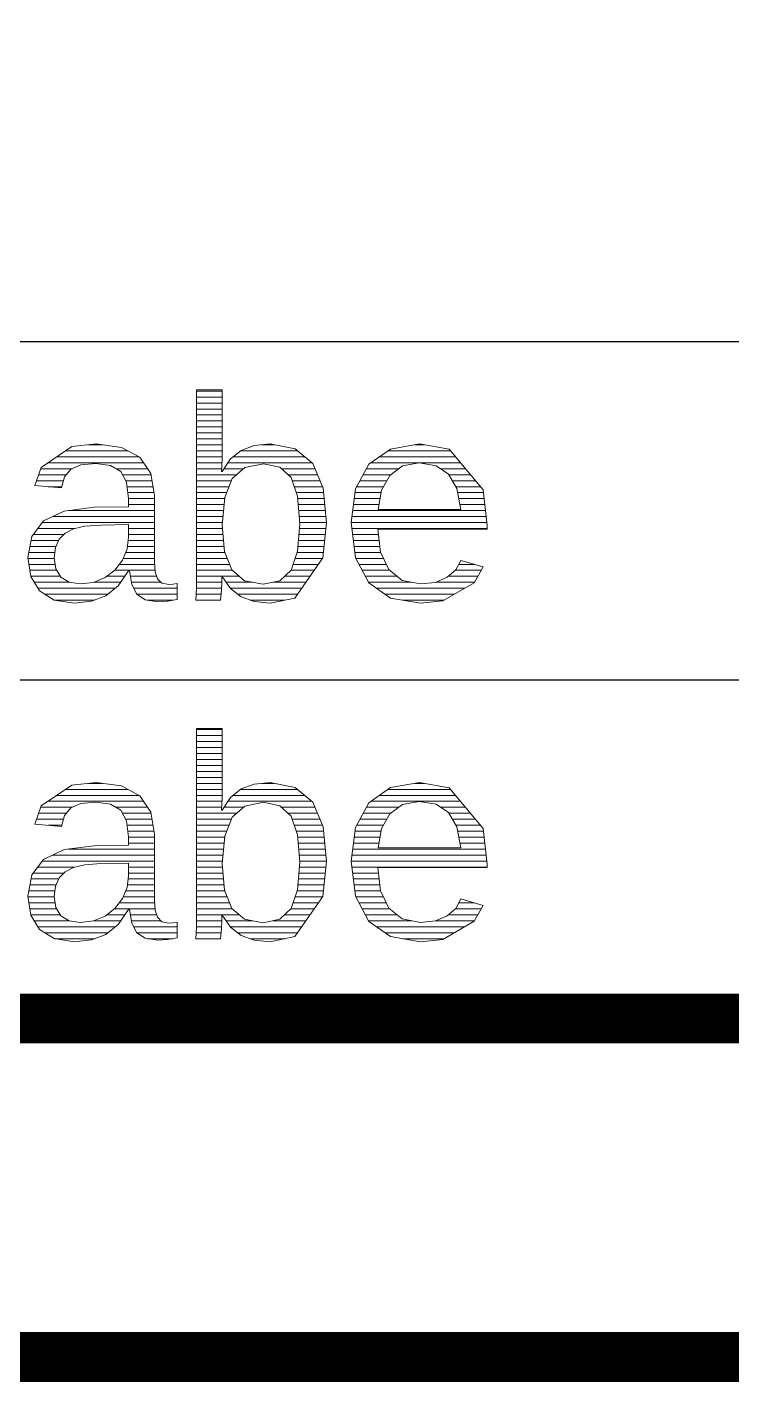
# Model space of a CAD drawing. Header units: millimetres. Extents: x 20 to 410, y 10 to 287.
# Drawn here: x 69.44 to 76.51, y 9.75 to 23.36 of the extents above; entities that cross this region are included whole.
import ezdxf

# ---------------------------------------------------------------- set-up
doc = ezdxf.new("R2010")
doc.units = ezdxf.units.MM
for name, color, linetype, lineweight in [('DUENN', 7, 'Continuous', 25), ('KANTEN', 7, 'Continuous', 50), ('TEXT', 7, 'Continuous', 13)]:
    doc.layers.add(name, color=color, linetype=linetype, lineweight=lineweight)

msp = doc.modelspace()

# ---------------------------------------------------------------- linework, layer by layer
at = {"layer": 'DUENN', "lineweight": 25}
for points in [[(20, 20.2), (200, 20.2)], [(20, 16.8), (200, 16.8)]]:
    msp.add_lwpolyline(points, dxfattribs=at)
at = {"layer": 'KANTEN', "lineweight": 50, "const_width": 0.5}
for points in [[(20, 10), (410, 10), (410, 287), (20, 287)], [(20, 10), (200, 10), (200, 61), (20, 61)]]:
    msp.add_lwpolyline(points, close=True, dxfattribs=at)
msp.add_lwpolyline([(20, 13.4), (200, 13.4)], dxfattribs=at)
at = {"layer": 'TEXT', "lineweight": 13}
for p, q in [((71.139, 19.701), (71.396, 19.701)), ((71.139, 19.641), (71.396, 19.641)), ((71.139, 19.581), (71.396, 19.581)), ((71.139, 19.521), (71.396, 19.521)), ((71.139, 19.461), (71.396, 19.461)), ((71.139, 19.401), (71.396, 19.401)), ((71.139, 19.341), (71.396, 19.341)), ((71.139, 19.281), (71.396, 19.281)), ((71.139, 19.221), (71.396, 19.221)), ((69.823, 19.101), (70.45, 19.101)), ((70.053, 19.161), (70.194, 19.161)), ((71.139, 19.161), (71.396, 19.161)), ((71.139, 19.101), (71.396, 19.101)), ((71.58, 19.101), (72.152, 19.101)), ((71.794, 19.161), (71.918, 19.161)), ((73.06, 19.101), (73.689, 19.101)), ((73.33, 19.161), (73.426, 19.161)), ((69.572, 18.921), (69.888, 18.921)), ((69.645, 18.981), (70.605, 18.981)), ((69.734, 19.041), (70.559, 19.041)), ((70.329, 18.921), (70.646, 18.921)), ((71.139, 19.041), (71.395, 19.041)), ((71.139, 18.981), (71.393, 18.981)), ((71.139, 18.921), (71.391, 18.921)), ((71.414, 18.921), (71.608, 18.921)), ((71.453, 18.981), (72.295, 18.981)), ((71.505, 19.041), (72.223, 19.041)), ((71.992, 18.921), (72.327, 18.921)), ((72.844, 18.921), (73.169, 18.921)), ((72.89, 18.981), (73.789, 18.981)), ((72.975, 19.041), (73.739, 19.041)), ((73.59, 18.921), (73.839, 18.921)), ((69.53, 18.801), (69.801, 18.801)), ((69.551, 18.861), (69.83, 18.861)), ((70.394, 18.861), (70.68, 18.861)), ((70.427, 18.801), (70.69, 18.801)), ((71.139, 18.861), (71.539, 18.861)), ((71.139, 18.801), (71.486, 18.801)), ((72.056, 18.861), (72.352, 18.861)), ((72.098, 18.801), (72.377, 18.801)), ((72.779, 18.801), (73.048, 18.801)), ((72.811, 18.861), (73.087, 18.861)), ((73.673, 18.861), (73.889, 18.861)), ((73.707, 18.801), (73.938, 18.801)), ((69.648, 18.741), (69.784, 18.741)), ((70.442, 18.741), (70.7, 18.741)), ((70.449, 18.681), (70.71, 18.681)), ((71.139, 18.741), (71.463, 18.741)), ((71.139, 18.681), (71.44, 18.681)), ((72.119, 18.741), (72.402, 18.741)), ((72.14, 18.681), (72.413, 18.681)), ((72.729, 18.681), (72.99, 18.681)), ((72.746, 18.741), (73.014, 18.741)), ((73.741, 18.741), (73.988, 18.741)), ((73.759, 18.681), (74.018, 18.681)), ((70.456, 18.621), (70.715, 18.621)), ((70.456, 18.561), (70.715, 18.561)), ((71.139, 18.621), (71.42, 18.621)), ((71.139, 18.561), (71.415, 18.561)), ((72.154, 18.621), (72.419, 18.621)), ((72.159, 18.561), (72.425, 18.561)), ((72.713, 18.561), (72.969, 18.561)), ((72.721, 18.621), (72.98, 18.621)), ((73.771, 18.621), (74.025, 18.621)), ((73.783, 18.561), (74.033, 18.561)), ((69.59, 18.381), (70.715, 18.381)), ((69.694, 18.441), (70.715, 18.441)), ((69.852, 18.501), (70.715, 18.501)), ((71.139, 18.501), (71.409, 18.501)), ((71.139, 18.441), (71.404, 18.441)), ((71.139, 18.381), (71.399, 18.381)), ((72.163, 18.501), (72.431, 18.501)), ((72.168, 18.441), (72.437, 18.441)), ((72.173, 18.381), (72.442, 18.381)), ((72.689, 18.381), (74.054, 18.381)), ((72.697, 18.441), (74.047, 18.441)), ((72.705, 18.501), (74.04, 18.501)), ((69.499, 18.261), (69.806, 18.261)), ((69.545, 18.321), (69.917, 18.321)), ((70.456, 18.321), (70.715, 18.321)), ((70.456, 18.261), (70.715, 18.261)), ((71.139, 18.321), (71.399, 18.321)), ((71.139, 18.261), (71.404, 18.261)), ((72.165, 18.261), (72.431, 18.261)), ((72.17, 18.321), (72.437, 18.321)), ((72.696, 18.321), (74.057, 18.321)), ((72.704, 18.261), (72.965, 18.261)), ((69.466, 18.141), (69.726, 18.141)), ((69.477, 18.201), (69.753, 18.201)), ((70.444, 18.141), (70.715, 18.141)), ((70.452, 18.201), (70.715, 18.201)), ((71.139, 18.201), (71.41, 18.201)), ((71.139, 18.141), (71.415, 18.141)), ((72.156, 18.141), (72.419, 18.141)), ((72.16, 18.201), (72.425, 18.201)), ((72.712, 18.201), (72.972, 18.201)), ((72.719, 18.141), (72.979, 18.141)), ((69.446, 18.021), (69.709, 18.021)), ((69.455, 18.081), (69.715, 18.081)), ((69.456, 17.961), (69.718, 17.961)), ((70.361, 17.961), (70.717, 17.961)), ((70.4, 18.021), (70.715, 18.021)), ((70.425, 18.081), (70.715, 18.081)), ((71.139, 18.081), (71.424, 18.081)), ((71.139, 18.021), (71.447, 18.021)), ((71.139, 17.961), (71.471, 17.961)), ((72.107, 17.961), (72.363, 17.961)), ((72.128, 18.021), (72.405, 18.021)), ((72.148, 18.081), (72.413, 18.081)), ((72.727, 18.081), (72.986, 18.081)), ((72.737, 18.021), (73.014, 18.021)), ((72.769, 17.961), (73.042, 17.961)), ((73.77, 17.961), (73.928, 17.961)), ((69.465, 17.901), (69.733, 17.901)), ((69.474, 17.841), (69.77, 17.841)), ((70.237, 17.841), (70.419, 17.841)), ((70.315, 17.901), (70.722, 17.901)), ((70.473, 17.841), (70.737, 17.841)), ((71.139, 17.901), (71.497, 17.901)), ((71.139, 17.841), (71.568, 17.841)), ((72.021, 17.841), (72.278, 17.841)), ((72.085, 17.901), (72.321, 17.901)), ((72.801, 17.901), (73.076, 17.901)), ((72.833, 17.841), (73.151, 17.841)), ((73.667, 17.841), (73.962, 17.841)), ((73.734, 17.901), (73.996, 17.901)), ((69.509, 17.781), (69.857, 17.781)), ((69.545, 17.721), (70.322, 17.721)), ((70.106, 17.781), (70.376, 17.781)), ((70.483, 17.781), (70.78, 17.781)), ((70.506, 17.721), (70.943, 17.721)), ((71.137, 17.721), (71.388, 17.721)), ((71.138, 17.781), (71.392, 17.781)), ((71.436, 17.781), (71.701, 17.781)), ((71.477, 17.721), (72.194, 17.721)), ((71.903, 17.781), (72.236, 17.781)), ((72.864, 17.781), (73.297, 17.781)), ((72.945, 17.721), (73.83, 17.721)), ((73.54, 17.781), (73.928, 17.781)), ((69.613, 17.661), (70.248, 17.661)), ((69.712, 17.601), (70.114, 17.601)), ((70.538, 17.661), (70.943, 17.661)), ((70.644, 17.601), (70.901, 17.601)), ((71.131, 17.601), (71.379, 17.601)), ((71.134, 17.661), (71.384, 17.661)), ((71.551, 17.661), (72.152, 17.661)), ((71.677, 17.601), (72.024, 17.601)), ((73.031, 17.661), (73.727, 17.661)), ((73.211, 17.601), (73.623, 17.601)), ((71.139, 16.301), (71.396, 16.301)), ((71.139, 16.241), (71.396, 16.241)), ((71.139, 16.181), (71.396, 16.181)), ((71.139, 16.121), (71.396, 16.121)), ((71.139, 16.061), (71.396, 16.061)), ((71.139, 16.001), (71.396, 16.001)), ((71.139, 15.941), (71.396, 15.941)), ((71.139, 15.881), (71.396, 15.881)), ((71.139, 15.821), (71.396, 15.821)), ((69.823, 15.701), (70.45, 15.701)), ((70.053, 15.761), (70.194, 15.761)), ((71.139, 15.761), (71.396, 15.761)), ((71.139, 15.701), (71.396, 15.701)), ((71.58, 15.701), (72.152, 15.701)), ((71.794, 15.761), (71.918, 15.761)), ((73.06, 15.701), (73.689, 15.701)), ((73.33, 15.761), (73.426, 15.761)), ((69.572, 15.521), (69.888, 15.521)), ((69.645, 15.581), (70.605, 15.581)), ((69.734, 15.641), (70.559, 15.641)), ((70.329, 15.521), (70.646, 15.521)), ((71.139, 15.641), (71.395, 15.641)), ((71.139, 15.581), (71.393, 15.581)), ((71.139, 15.521), (71.391, 15.521)), ((71.414, 15.521), (71.608, 15.521)), ((71.453, 15.581), (72.295, 15.581)), ((71.505, 15.641), (72.223, 15.641)), ((71.992, 15.521), (72.327, 15.521)), ((72.844, 15.521), (73.169, 15.521)), ((72.89, 15.581), (73.789, 15.581)), ((72.975, 15.641), (73.739, 15.641)), ((73.59, 15.521), (73.839, 15.521)), ((69.53, 15.401), (69.801, 15.401)), ((69.551, 15.461), (69.83, 15.461)), ((70.394, 15.461), (70.68, 15.461)), ((70.427, 15.401), (70.69, 15.401)), ((71.139, 15.461), (71.539, 15.461)), ((71.139, 15.401), (71.486, 15.401)), ((72.056, 15.461), (72.352, 15.461)), ((72.098, 15.401), (72.377, 15.401)), ((72.779, 15.401), (73.048, 15.401)), ((72.811, 15.461), (73.087, 15.461)), ((73.673, 15.461), (73.889, 15.461)), ((73.707, 15.401), (73.938, 15.401)), ((69.648, 15.341), (69.784, 15.341)), ((70.442, 15.341), (70.7, 15.341)), ((70.449, 15.281), (70.71, 15.281)), ((71.139, 15.341), (71.463, 15.341)), ((71.139, 15.281), (71.44, 15.281)), ((72.119, 15.341), (72.402, 15.341)), ((72.14, 15.281), (72.413, 15.281)), ((72.729, 15.281), (72.99, 15.281)), ((72.746, 15.341), (73.014, 15.341)), ((73.741, 15.341), (73.988, 15.341)), ((73.759, 15.281), (74.018, 15.281)), ((70.456, 15.221), (70.715, 15.221)), ((70.456, 15.161), (70.715, 15.161)), ((71.139, 15.221), (71.42, 15.221)), ((71.139, 15.161), (71.415, 15.161)), ((72.154, 15.221), (72.419, 15.221)), ((72.159, 15.161), (72.425, 15.161)), ((72.713, 15.161), (72.969, 15.161)), ((72.721, 15.221), (72.98, 15.221)), ((73.771, 15.221), (74.025, 15.221)), ((73.783, 15.161), (74.033, 15.161)), ((69.59, 14.981), (70.715, 14.981)), ((69.694, 15.041), (70.715, 15.041)), ((69.852, 15.101), (70.715, 15.101)), ((71.139, 15.101), (71.409, 15.101)), ((71.139, 15.041), (71.404, 15.041)), ((71.139, 14.981), (71.399, 14.981)), ((72.163, 15.101), (72.431, 15.101)), ((72.168, 15.041), (72.437, 15.041)), ((72.173, 14.981), (72.442, 14.981)), ((72.689, 14.981), (74.054, 14.981)), ((72.697, 15.041), (74.047, 15.041)), ((72.705, 15.101), (74.04, 15.101)), ((69.499, 14.861), (69.806, 14.861)), ((69.545, 14.921), (69.917, 14.921)), ((70.456, 14.921), (70.715, 14.921)), ((70.456, 14.861), (70.715, 14.861)), ((71.139, 14.921), (71.399, 14.921)), ((71.139, 14.861), (71.404, 14.861)), ((72.165, 14.861), (72.431, 14.861)), ((72.17, 14.921), (72.437, 14.921)), ((72.696, 14.921), (74.057, 14.921)), ((72.704, 14.861), (72.965, 14.861)), ((69.466, 14.741), (69.726, 14.741)), ((69.477, 14.801), (69.753, 14.801)), ((70.444, 14.741), (70.715, 14.741)), ((70.452, 14.801), (70.715, 14.801)), ((71.139, 14.801), (71.41, 14.801)), ((71.139, 14.741), (71.415, 14.741)), ((72.156, 14.741), (72.419, 14.741)), ((72.16, 14.801), (72.425, 14.801)), ((72.712, 14.801), (72.972, 14.801)), ((72.719, 14.741), (72.979, 14.741)), ((69.446, 14.621), (69.709, 14.621)), ((69.455, 14.681), (69.715, 14.681)), ((69.456, 14.561), (69.718, 14.561)), ((70.361, 14.561), (70.717, 14.561)), ((70.4, 14.621), (70.715, 14.621)), ((70.425, 14.681), (70.715, 14.681)), ((71.139, 14.681), (71.424, 14.681)), ((71.139, 14.621), (71.447, 14.621)), ((71.139, 14.561), (71.471, 14.561)), ((72.107, 14.561), (72.363, 14.561)), ((72.128, 14.621), (72.405, 14.621)), ((72.148, 14.681), (72.413, 14.681)), ((72.727, 14.681), (72.986, 14.681)), ((72.737, 14.621), (73.014, 14.621)), ((72.769, 14.561), (73.042, 14.561)), ((73.77, 14.561), (73.928, 14.561)), ((69.465, 14.501), (69.733, 14.501)), ((69.474, 14.441), (69.77, 14.441)), ((70.237, 14.441), (70.419, 14.441)), ((70.315, 14.501), (70.722, 14.501)), ((70.473, 14.441), (70.737, 14.441)), ((71.139, 14.501), (71.497, 14.501)), ((71.139, 14.441), (71.568, 14.441)), ((72.021, 14.441), (72.278, 14.441)), ((72.085, 14.501), (72.321, 14.501)), ((72.801, 14.501), (73.076, 14.501)), ((72.833, 14.441), (73.151, 14.441)), ((73.667, 14.441), (73.962, 14.441)), ((73.734, 14.501), (73.996, 14.501)), ((69.509, 14.381), (69.857, 14.381)), ((69.545, 14.321), (70.322, 14.321)), ((70.106, 14.381), (70.376, 14.381)), ((70.483, 14.381), (70.78, 14.381)), ((70.506, 14.321), (70.943, 14.321)), ((71.137, 14.321), (71.388, 14.321)), ((71.138, 14.381), (71.392, 14.381)), ((71.436, 14.381), (71.701, 14.381)), ((71.477, 14.321), (72.194, 14.321)), ((71.903, 14.381), (72.236, 14.381)), ((72.864, 14.381), (73.297, 14.381)), ((72.945, 14.321), (73.83, 14.321)), ((73.54, 14.381), (73.928, 14.381)), ((69.613, 14.261), (70.248, 14.261)), ((69.712, 14.201), (70.114, 14.201)), ((70.538, 14.261), (70.943, 14.261)), ((70.644, 14.201), (70.901, 14.201)), ((71.131, 14.201), (71.379, 14.201)), ((71.134, 14.261), (71.384, 14.261)), ((71.551, 14.261), (72.152, 14.261)), ((71.677, 14.201), (72.024, 14.201)), ((73.031, 14.261), (73.727, 14.261)), ((73.211, 14.201), (73.623, 14.201))]:
    msp.add_line(p, q, dxfattribs=at)
for points in [[(72.124, 17.622), (71.876, 17.571), (71.716, 17.587), (71.585, 17.635), (71.479, 17.718), (71.396, 17.839), (71.393, 17.839), (71.392, 17.783), (71.387, 17.704), (71.382, 17.633), (71.379, 17.6), (71.131, 17.6), (71.137, 17.718), (71.139, 17.918), (71.139, 19.714), (71.396, 19.714), (71.396, 19.111), (71.395, 19.01), (71.39, 18.893), (71.396, 18.893), (71.479, 19.02), (71.585, 19.105), (71.716, 19.153), (71.876, 19.17), (72.129, 19.12), (72.305, 18.973), (72.408, 18.726), (72.443, 18.377), (72.407, 18.025), (72.124, 17.622)], [(69.474, 17.839), (69.445, 18.03), (69.484, 18.242), (69.602, 18.398), (69.808, 18.496), (70.11, 18.534), (70.456, 18.54), (70.456, 18.624), (70.436, 18.785), (70.377, 18.893), (70.274, 18.954), (70.126, 18.974), (69.977, 18.96), (69.875, 18.916), (69.812, 18.84), (69.781, 18.729), (69.513, 18.753), (69.577, 18.935), (69.886, 19.144), (70.131, 19.17), (70.386, 19.136), (70.568, 19.036), (70.678, 18.873), (70.715, 18.651), (70.715, 17.987), (70.723, 17.887), (70.745, 17.816), (70.789, 17.772), (70.859, 17.758), (70.899, 17.761), (70.943, 17.768), (70.943, 17.609), (70.845, 17.592), (70.745, 17.586), (70.622, 17.605), (70.538, 17.661), (70.487, 17.757), (70.465, 17.895), (70.456, 17.895), (70.35, 17.744), (70.228, 17.645), (70.083, 17.59), (69.911, 17.571), (69.707, 17.602), (69.562, 17.694), (69.474, 17.839)], [(72.986, 18.082), (73.068, 17.908), (73.203, 17.8), (73.388, 17.764), (73.538, 17.78), (73.655, 17.831), (73.74, 17.906), (73.791, 18), (74.016, 17.936), (73.925, 17.777), (73.611, 17.594), (73.388, 17.571), (73.087, 17.622), (72.868, 17.775), (72.734, 18.028), (72.689, 18.381), (72.734, 18.718), (72.868, 18.966), (73.085, 19.119), (73.378, 19.17), (73.675, 19.118), (74.015, 18.709), (74.057, 18.351), (74.057, 18.316), (72.958, 18.316), (72.986, 18.082)], [(72.088, 18.832), (71.976, 18.936), (71.81, 18.971), (71.623, 18.934), (71.495, 18.823), (71.421, 18.632), (71.396, 18.353), (71.42, 18.09), (71.493, 17.905), (71.62, 17.797), (71.808, 17.761), (71.974, 17.797), (72.087, 17.904), (72.152, 18.092), (72.174, 18.369), (72.152, 18.646), (72.088, 18.832)], [(73.751, 18.724), (73.669, 18.868), (73.544, 18.952), (73.374, 18.98), (73.207, 18.949), (73.079, 18.855), (72.995, 18.707), (72.961, 18.513), (73.793, 18.513), (73.751, 18.724)], [(70.318, 17.904), (70.393, 18.004), (70.44, 18.117), (70.456, 18.234), (70.456, 18.361), (70.176, 18.355), (70.017, 18.344), (69.901, 18.318), (69.819, 18.274), (69.758, 18.213), (69.721, 18.13), (69.708, 18.026), (69.725, 17.915), (69.776, 17.832), (69.858, 17.781), (69.969, 17.764), (70.102, 17.78), (70.22, 17.828), (70.318, 17.904)], [(72.124, 14.222), (71.876, 14.171), (71.716, 14.187), (71.585, 14.235), (71.479, 14.318), (71.396, 14.439), (71.393, 14.439), (71.392, 14.383), (71.387, 14.304), (71.382, 14.233), (71.379, 14.2), (71.131, 14.2), (71.137, 14.318), (71.139, 14.518), (71.139, 16.314), (71.396, 16.314), (71.396, 15.711), (71.395, 15.61), (71.39, 15.493), (71.396, 15.493), (71.479, 15.62), (71.585, 15.705), (71.716, 15.753), (71.876, 15.77), (72.129, 15.72), (72.305, 15.573), (72.408, 15.326), (72.443, 14.977), (72.407, 14.625), (72.124, 14.222)], [(69.474, 14.439), (69.445, 14.63), (69.484, 14.842), (69.602, 14.998), (69.808, 15.096), (70.11, 15.134), (70.456, 15.14), (70.456, 15.224), (70.436, 15.385), (70.377, 15.493), (70.274, 15.554), (70.126, 15.574), (69.977, 15.56), (69.875, 15.516), (69.812, 15.44), (69.781, 15.329), (69.513, 15.353), (69.577, 15.535), (69.886, 15.744), (70.131, 15.77), (70.386, 15.736), (70.568, 15.636), (70.678, 15.473), (70.715, 15.251), (70.715, 14.587), (70.723, 14.487), (70.745, 14.416), (70.789, 14.372), (70.859, 14.358), (70.899, 14.361), (70.943, 14.368), (70.943, 14.209), (70.845, 14.192), (70.745, 14.186), (70.622, 14.205), (70.538, 14.261), (70.487, 14.357), (70.465, 14.495), (70.456, 14.495), (70.35, 14.344), (70.228, 14.245), (70.083, 14.19), (69.911, 14.171), (69.707, 14.202), (69.562, 14.294), (69.474, 14.439)], [(72.986, 14.682), (73.068, 14.508), (73.203, 14.4), (73.388, 14.364), (73.538, 14.38), (73.655, 14.431), (73.74, 14.506), (73.791, 14.6), (74.016, 14.536), (73.925, 14.377), (73.611, 14.194), (73.388, 14.171), (73.087, 14.222), (72.868, 14.375), (72.734, 14.628), (72.689, 14.981), (72.734, 15.318), (72.868, 15.566), (73.085, 15.719), (73.378, 15.77), (73.675, 15.718), (74.015, 15.309), (74.057, 14.951), (74.057, 14.916), (72.958, 14.916), (72.986, 14.682)], [(72.088, 15.432), (71.976, 15.536), (71.81, 15.571), (71.623, 15.534), (71.495, 15.423), (71.421, 15.232), (71.396, 14.953), (71.42, 14.69), (71.493, 14.505), (71.62, 14.397), (71.808, 14.361), (71.974, 14.397), (72.087, 14.504), (72.152, 14.692), (72.174, 14.969), (72.152, 15.246), (72.088, 15.432)], [(73.751, 15.324), (73.669, 15.468), (73.544, 15.552), (73.374, 15.58), (73.207, 15.549), (73.079, 15.455), (72.995, 15.307), (72.961, 15.113), (73.793, 15.113), (73.751, 15.324)], [(70.318, 14.504), (70.393, 14.604), (70.44, 14.717), (70.456, 14.834), (70.456, 14.961), (70.176, 14.955), (70.017, 14.944), (69.901, 14.918), (69.819, 14.874), (69.758, 14.812), (69.721, 14.73), (69.708, 14.626), (69.725, 14.515), (69.776, 14.432), (69.858, 14.381), (69.969, 14.364), (70.102, 14.38), (70.22, 14.428), (70.318, 14.504)]]:
    msp.add_lwpolyline(points, close=True, dxfattribs=at)

doc.saveas('drawing.dxf')
